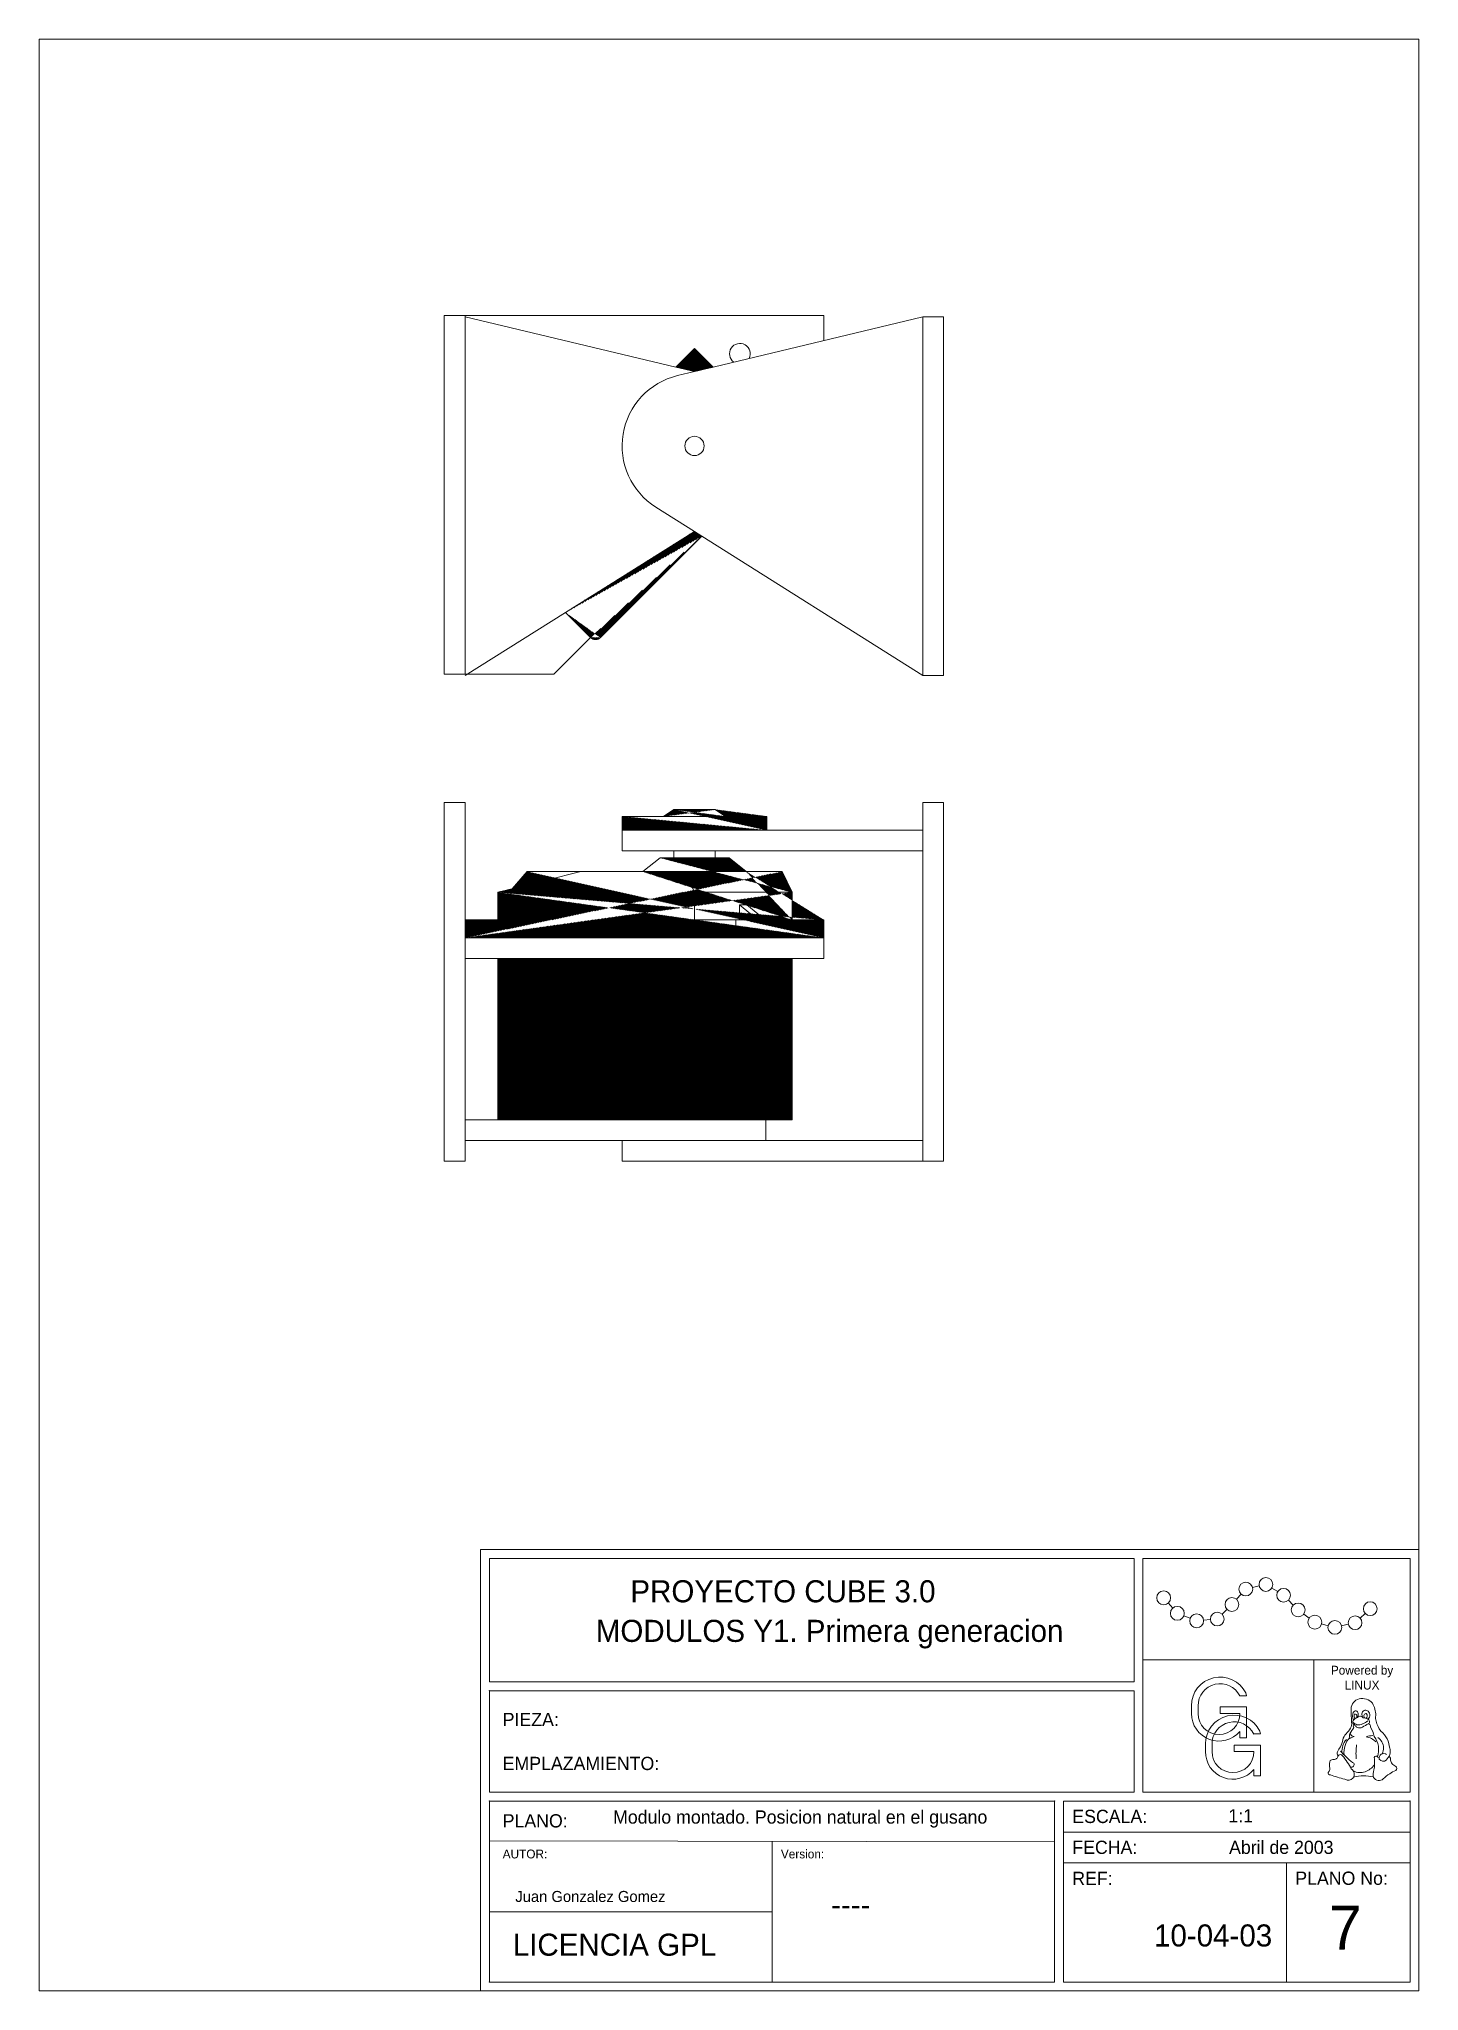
# Model space of a CAD drawing. Header units: millimetres. Extents: x 0 to 200, y 0 to 283.
import ezdxf

# ---------------------------------------------------------------- set-up
doc = ezdxf.new("R2010")
doc.units = ezdxf.units.MM
doc.layers.get('0').update_dxf_attribs({"linetype": 'CONTINUOUS'})
doc.layers.add('tornillos', color=7, linetype='CONTINUOUS')
pattern_1 = [(45, (0, 0), (-0.08838835, 0.08838835), [])]

msp = doc.modelspace()

# ---------------------------------------------------------------- hatches: boundary and pattern name
at = {"layer": 'tornillos', "linetype": 'CONTINUOUS', "lineweight": 0}
h = msp.add_hatch(dxfattribs=at)
h.set_pattern_fill('ANSI31', color=0, scale=0.8, angle=-0.78539816, style=0)
h.set_pattern_definition(pattern_1)
edge = h.paths.add_edge_path()
edge.add_line((92.298295, 235.440431), (94.994199, 234.796633))
edge.add_line((97.69699, 235.445146), (94.994199, 234.796633))
edge.add_line((95, 238.142136), (92.298295, 235.440431))
edge.add_line((97.69699, 235.445146), (95, 238.142136))
h = msp.add_hatch(dxfattribs=at)
h.set_pattern_fill('ANSI31', color=0, scale=0.8, angle=-0.78539816, style=0)
h.set_pattern_definition(pattern_1)
edge = h.paths.add_edge_path()
edge.add_arc((80.645732, 196.91781), 1, 225, 315)
edge.add_line((79.938626, 196.210704), (76.285144, 199.864186))
edge.add_line((81.352839, 196.210703), (96.062306, 210.92017))
edge.add_line((76.285144, 199.864186), (94.987812, 211.597193))
edge.add_line((96.062306, 210.92017), (94.987812, 211.597193))
h = msp.add_hatch(dxfattribs=at)
h.set_pattern_fill('ANSI31', color=0, scale=0.8, style=0)
h.set_pattern_definition(pattern_1)
edge = h.paths.add_edge_path()
edge.add_line((84.5, 168.286822), (105.5, 168.286822))
edge.add_line((92, 171.286822), (90.5, 170.286822))
edge.add_line((98, 171.286822), (99.5, 170.286822))
edge.add_line((92, 171.286822), (98, 171.286822))
edge.add_line((84.5, 168.286822), (84.5, 170.286822))
edge.add_line((105.5, 168.286822), (105.5, 170.286822))
edge.add_line((84.5, 170.286822), (90.5, 170.286822))
edge.add_line((99.5, 170.286822), (105.5, 170.286822))
h = msp.add_hatch(dxfattribs=at)
h.set_pattern_fill('ANSI31', color=0, scale=0.8, style=0)
h.set_pattern_definition(pattern_1)
edge = h.paths.add_edge_path()
edge.add_line((66.503597, 155.286822), (66.503597, 159.286822))
edge.add_line((113.73833, 152.686822), (113.73833, 155.286822))
edge.add_line((66.503597, 159.286822), (68.592639, 159.808178))
edge.add_line((68.592639, 159.808178), (70.746238, 162.286822))
edge.add_line((107.727923, 162.286822), (109.142136, 159.286822))
edge.add_line((90, 164.286822), (87.5, 162.286822))
edge.add_line((90, 164.286822), (100, 164.286822))
edge.add_line((100, 164.286822), (102.5, 162.286822))
edge.add_line((109.142136, 155.286822), (109.142136, 159.286822))
edge.add_line((61.73833, 155.286822), (66.503597, 155.286822))
edge.add_line((61.73833, 152.686822), (95, 152.686822))
edge.add_line((95, 152.686822), (101.010408, 152.686822))
edge.add_line((101.010408, 152.686822), (113.73833, 152.686822))
edge.add_line((70.746238, 162.286822), (78.524412, 162.286822))
edge.add_line((61.73833, 152.686822), (61.73833, 155.286822))
edge.add_line((78.524412, 162.286822), (87.5, 162.286822))
edge.add_line((109.142136, 155.286822), (113.73833, 155.286822))
edge.add_line((102.5, 162.286822), (107.727923, 162.286822))
h = msp.add_hatch(dxfattribs=at)
h.set_pattern_fill('ANSI31', color=0, scale=0.8, style=0)
h.set_pattern_definition(pattern_1)
edge = h.paths.add_edge_path()
edge.add_line((66.503597, 126.286822), (109.142136, 126.286822))
edge.add_line((66.503597, 149.686822), (95, 149.686822))
edge.add_line((95, 149.686822), (113.73833, 149.686822))
edge.add_line((66.503597, 126.286822), (66.503597, 128.286822))
edge.add_line((66.503597, 128.286822), (66.503597, 149.686822))
edge.add_line((109.142136, 126.286822), (109.142136, 128.286822))
edge.add_line((109.142136, 128.286822), (109.142136, 149.686822))

# ---------------------------------------------------------------- linework, layer by layer
at = {"color": 0, "linetype": 'CONTINUOUS', "lineweight": 0}
for p, q in [((0, 283), (0, 0)), ((0, 283), (200, 283)), ((200, 283), (200, 0)), ((58.73833, 190.907402), (58.73833, 242.907402)), ((58.73833, 242.907402), (61.73833, 242.907402)), ((61.73833, 242.907402), (113.73833, 242.907402)), ((61.73833, 190.907402), (61.73833, 242.907402)), ((61.73833, 242.73833), (92.298295, 235.440431)), ((128.092598, 242.73833), (97.69699, 235.445146)), ((113.73833, 239.294138), (113.73833, 242.907402)), ((128.092598, 190.73833), (128.092598, 242.73833)), ((131.092598, 242.73833), (128.092598, 242.73833)), ((131.092598, 190.73833), (131.092598, 242.73833)), ((95, 238.142136), (92.298295, 235.440431)), ((97.69699, 235.445146), (95, 238.142136)), ((92.298295, 235.440431), (94.994199, 234.796633)), ((97.69699, 235.445146), (94.994199, 234.796633)), ((94.994199, 234.796633), (92.550143, 234.210201)), ((94.987812, 211.597193), (89.402557, 215.116384)), ((76.285144, 199.864186), (94.987812, 211.597193)), ((81.352839, 196.210703), (96.062306, 210.92017)), ((96.062306, 210.92017), (94.987812, 211.597193)), ((128.092598, 190.73833), (96.062306, 210.92017)), ((61.73833, 190.73833), (76.285144, 199.864186)), ((79.938626, 196.210704), (76.285144, 199.864186)), ((79.938626, 196.210704), (74.635325, 190.907402)), ((58.73833, 190.907402), (61.73833, 190.907402)), ((61.73833, 190.907402), (74.635325, 190.907402)), ((128.092598, 190.73833), (131.092598, 190.73833)), ((58.73833, 120.286822), (58.73833, 172.286822)), ((58.73833, 172.286822), (61.73833, 172.286822)), ((61.73833, 155.286822), (61.73833, 172.286822)), ((84.5, 168.286822), (84.5, 170.286822)), ((84.5, 170.286822), (90.5, 170.286822)), ((92, 171.286822), (90.5, 170.286822)), ((90.5, 170.286822), (99.5, 170.286822)), ((92, 171.286822), (98, 171.286822)), ((98, 171.286822), (99.5, 170.286822)), ((99.5, 170.286822), (105.5, 170.286822)), ((105.5, 168.286822), (105.5, 170.286822)), ((128.092598, 172.286822), (128.092598, 120.286822)), ((128.092598, 172.286822), (131.092598, 172.286822)), ((131.092598, 172.286822), (131.092598, 120.286822)), ((84.5, 168.286822), (105.5, 168.286822)), ((84.5, 168.286822), (128.092598, 168.286822)), ((84.5, 165.286822), (84.5, 168.286822)), ((128.092598, 165.286822), (128.092598, 168.286822)), ((84.5, 165.286822), (105.5, 165.286822)), ((84.5, 165.286822), (128.092598, 165.286822)), ((90, 164.286822), (87.5, 162.286822)), ((90, 164.286822), (100, 164.286822)), ((91, 165.286822), (99, 165.286822)), ((92, 165.286822), (98, 165.286822)), ((92, 164.286822), (92, 165.286822)), ((98, 164.286822), (98, 165.286822)), ((100, 164.286822), (102.5, 162.286822)), ((68.592639, 159.808178), (70.746238, 162.286822)), ((70.746238, 162.286822), (78.524412, 162.286822)), ((78.524412, 162.286822), (87.5, 162.286822)), ((87.5, 162.286822), (102.5, 162.286822)), ((87.5, 162.286822), (93.585786, 162.286822)), ((95, 159.286822), (93.585786, 162.286822)), ((93.585786, 162.286822), (102.5, 162.286822)), ((102.5, 162.286822), (107.727923, 162.286822)), ((107.727923, 162.286822), (109.142136, 159.286822)), ((61.73833, 156.686822), (61.73833, 159.286822)), ((66.503597, 159.286822), (68.592639, 159.808178)), ((66.503597, 155.286822), (66.503597, 159.286822)), ((95, 159.286822), (109.142136, 159.286822)), ((95, 155.286822), (95, 159.286822)), ((109.142136, 155.286822), (109.142136, 159.286822)), ((61.73833, 155.286822), (61.73833, 156.686822)), ((104.192388, 155.286822), (101.540738, 157.466603)), ((101.540738, 157.466603), (101.540738, 155.286822)), ((101.540738, 157.466603), (102.601398, 157.466603)), ((105.253048, 155.286822), (102.601398, 157.466603)), ((61.73833, 155.286822), (66.503597, 155.286822)), ((61.73833, 152.686822), (61.73833, 155.286822)), ((61.73833, 153.686822), (61.73833, 155.286822)), ((95, 155.286822), (101.010408, 155.286822)), ((101.010408, 155.286822), (101.010408, 152.686822)), ((101.010408, 155.286822), (101.540738, 155.286822)), ((101.540738, 155.286822), (105.253048, 155.286822)), ((105.253048, 155.286822), (109.142136, 155.286822)), ((109.142136, 155.286822), (113.73833, 155.286822)), ((113.73833, 152.686822), (113.73833, 155.286822)), ((61.73833, 152.686822), (95, 152.686822)), ((61.73833, 120.286822), (61.73833, 152.686822)), ((95, 152.686822), (101.010408, 152.686822)), ((101.010408, 152.686822), (113.73833, 152.686822)), ((113.73833, 152.686822), (113.73833, 149.686822)), ((61.73833, 149.686822), (66.503597, 149.686822)), ((66.503597, 149.686822), (95, 149.686822)), ((66.503597, 128.286822), (66.503597, 149.686822)), ((95, 149.686822), (113.73833, 149.686822)), ((95, 149.686822), (95, 128.286822)), ((109.142136, 128.286822), (109.142136, 149.686822)), ((66.503597, 128.286822), (95, 128.286822)), ((66.503597, 126.286822), (66.503597, 128.286822)), ((95, 128.286822), (109.142136, 128.286822)), ((95, 128.286822), (95, 126.286822)), ((109.142136, 126.286822), (109.142136, 128.286822)), ((61.73833, 123.286822), (61.73833, 126.286822)), ((66.503597, 126.286822), (61.73833, 126.286822)), ((66.503597, 126.286822), (109.142136, 126.286822)), ((105.330928, 126.286822), (66.503597, 126.286822)), ((105.330928, 123.286822), (105.330928, 126.286822)), ((105.330928, 123.286822), (61.73833, 123.286822)), ((84.5, 123.286822), (128.092598, 123.286822)), ((84.5, 120.286822), (84.5, 123.286822)), ((128.092598, 120.286822), (128.092598, 123.286822)), ((58.73833, 120.286822), (61.73833, 120.286822)), ((84.5, 120.286822), (128.092598, 120.286822)), ((128.092598, 120.286822), (131.092598, 120.286822)), ((64, 63.999992), (200, 63.999992)), ((64, 0), (64, 63.999992)), ((65.28, 62.719992), (158.719992, 62.719992)), ((65.28, 44.8), (65.28, 62.719992)), ((158.719992, 62.719992), (158.719992, 44.8)), ((198.719992, 62.719992), (159.999992, 62.719992)), ((159.999992, 62.719992), (159.999992, 28.8)), ((198.719992, 62.719992), (198.719992, 28.8)), ((200, 63.999992), (200, 0)), ((173.564286, 56.781127), (174.23272, 57.524899)), ((175.87583, 58.492288), (176.850507, 58.715905)), ((178.678211, 58.417655), (179.531237, 57.895788)), ((181.08802, 56.663479), (181.791777, 55.953038)), ((163.661035, 56.249645), (164.32207, 55.49929)), ((165.91611, 54.389072), (166.849115, 54.029209)), ((168.778656, 53.752511), (169.775192, 53.835677)), ((171.479769, 54.625014), (172.187811, 55.331184)), ((183.301693, 54.650898), (184.107853, 54.0592)), ((191.473901, 54.070488), (192.210067, 54.747288)), ((185.881587, 53.214917), (186.849162, 52.962333)), ((188.790402, 52.937728), (189.764068, 53.165708)), ((159.999992, 47.9874), (198.719992, 47.9874)), ((184.75208, 47.9874), (184.75208, 28.799992)), ((184.75208, 47.9874), (198.719992, 47.9874)), ((65.279992, 43.52), (65.279992, 28.8)), ((158.719992, 44.8), (65.28, 44.8)), ((65.28, 43.52), (158.719992, 43.52)), ((158.719992, 43.52), (158.719992, 28.8)), ((174.060613, 42.785907), (175.020621, 42.785907)), ((174.901433, 43.206315), (175.020621, 42.785907)), ((167.020621, 41.345911), (167.020621, 40.225907)), ((167.980621, 41.345911), (167.980621, 40.225907)), ((171.180621, 40.225907), (171.180621, 41.185907)), ((171.180621, 41.185907), (175.020621, 41.185907)), ((174.060613, 40.225907), (171.180621, 40.225907)), ((175.020621, 41.185907), (175.020621, 40.225907)), ((175.020621, 36.705907), (175.020621, 40.225907)), ((174.060625, 37.626215), (174.060613, 36.705907)), ((176.085297, 37.259415), (177.045305, 37.259415)), ((176.926117, 37.679827), (177.045305, 37.259415)), ((169.045305, 35.819419), (169.045305, 34.699419)), ((170.005305, 35.819419), (170.005305, 34.699419)), ((173.205305, 34.699419), (173.205305, 35.659415)), ((173.205305, 35.659415), (177.045305, 35.659415)), ((176.085297, 34.699419), (173.205305, 34.699419)), ((174.060613, 36.705907), (175.020621, 36.705907)), ((177.045305, 35.659415), (177.045305, 34.699419)), ((177.045305, 31.179419), (177.045305, 34.699419)), ((176.085309, 32.099723), (176.085297, 31.179419)), ((176.085297, 31.179419), (177.045305, 31.179419)), ((65.279992, 28.8), (158.719992, 28.8)), ((198.719992, 28.799992), (159.999992, 28.799992)), ((65.28, 27.52), (147.199992, 27.52)), ((65.28, 27.52), (65.28, 1.28)), ((147.2, 27.52), (147.2, 1.28)), ((148.479992, 27.52), (148.479992, 1.28)), ((198.719992, 27.52), (148.479992, 27.52)), ((198.719992, 1.28), (198.719992, 27.52)), ((148.479992, 23.04), (198.719992, 23.04)), ((65.28, 21.76), (147.2, 21.612568)), ((106.24, 21.68628), (106.24, 1.28)), ((148.479992, 18.56), (198.719992, 18.56)), ((180.799984, 18.56), (180.799984, 1.28)), ((65.28, 11.48314), (106.24, 11.48314)), ((0, 0), (184.426151, 0)), ((200, 0), (64, 0)), ((65.28, 1.28), (147.199992, 1.28)), ((148.479992, 1.28), (198.719992, 1.28))]:
    msp.add_line(p, q, dxfattribs=at)
for centre, radius in [((95, 224), 1.4), ((177.825184, 58.939523), 1), ((163, 57), 1), ((172.895853, 56.037355), 1), ((174.901153, 58.26867), 1), ((180.384264, 57.37392), 1), ((164.983105, 54.748935), 1), ((167.78212, 53.669345), 1), ((170.771728, 53.918843), 1), ((182.495534, 55.242597), 1), ((184.914012, 53.467501), 1), ((190.737734, 53.393687), 1), ((192.946234, 55.424089), 1), ((187.816737, 52.709748), 1)]:
    msp.add_circle(centre, radius, dxfattribs=at)
for centre, radius, start, end in [((95, 236.727922), 1, 45, 135), ((101.576093, 237.364318), 1.5, 333.644472, 233.340714), ((95, 224), 10.5, 103.492593, 237.785544), ((80.645732, 196.91781), 1, 225, 315), ((171.180621, 41.345911), 4.16, 26.565052, 180), ((171.180621, 41.345911), 3.2, 26.565052, 180), ((171.020621, 40.225907), 4, 180, 319.464203), ((171.020621, 40.225907), 3.040004, 180, 0), ((173.205305, 35.819419), 4.16, 26.565052, 180), ((779.1766, 63.96552), 589.47124, 182.241974, 182.432632), ((191.727416, 40.827368), 1.572752, 105.141426, 177.151825), ((191.628856, 39.888184), 1.255, 156.653992, 208.87178), ((190.818832, 40.218848), 0.380648, 7.042039, 154.03331), ((191.076608, 39.86552), 0.481664, 150.122559, 232.263321), ((191.586608, 38.39552), 1.354176, 110.308441, 135.823502), ((190.763016, 40.04568), 0.12, 63.315994, 150.122559), ((190.659768, 39.840256), 0.349912, 344.291351, 63.315994), ((190.2794, 39.865488), 0.727176, 337.953156, 350.503693), ((190.376608, 40.12552), 0.831864, 324.260376, 9.688787), ((191.476608, 39.34552), 0.481664, 30.362411, 138.366455), ((191.787784, 40.46724), 1.936472, 39.750774, 104.082336), ((192.282656, 40.138544), 0.567008, 70.849289, 190.29921), ((192.742456, 40.21428), 1.032968, 188.835068, 217.230103), ((192.376608, 39.86552), 0.360552, 103.180428, 235.625168), ((192.136608, 39.90552), 0.388328, 291.832794, 46.369446), ((192.32176, 40.099736), 0.12, 46.369446, 103.180428), ((192.105, 39.989392), 0.77536, 311.96637, 62.028458), ((189.918544, 39.844224), 3.8394, 1.511741, 28.998495), ((195.194112, 39.593016), 1.480088, 166.221954, 199.230667), ((173.205305, 35.819419), 3.2, 26.565052, 180), ((190.85328, 35.898848), 1.968432, 136.02916, 164.481079), ((185.836608, 40.672184), 4.956344, 316.580536, 328.811554), ((192.656608, 31.78552), 5.51888, 111.917084, 121.21302), ((190.356608, 37.00552), 0.444072, 144.162354, 215.837646), ((194.19756, 35.338848), 4.621696, 141.980042, 155.362579), ((189.211608, 38.70552), 1.05272, 325.253204, 13.178191), ((190.55556, 37.421304), 0.517424, 202.234314, 274.55069), ((190.789944, 38.984568), 0.395264, 116.205345, 233.820374), ((191.751152, 40.230976), 1.810208, 225.244156, 244.809341), ((190.876608, 38.42552), 0.4, 143.130096, 216.869904), ((188.776608, 36.64552), 2.69236, 38.746292, 48.61388), ((191.188416, 38.580944), 0.4, 218.746292, 251.565079), ((191.031752, 38.701504), 0.12, 244.809341, 261.619019), ((191.196608, 39.82052), 1.251088, 261.619019, 300.32196), ((191.416608, 39.26552), 1.121608, 251.565079, 291.991119), ((191.888816, 38.636992), 0.12, 110.92012, 120.32196), ((194.236272, 35.288488), 3.792696, 114.49633, 129.250107), ((190.58804, 42.0398), 3.52296, 290.920135, 304.759796), ((191.923664, 38.125112), 1.464208, 62.638962, 91.23098), ((193.420608, 33.44152), 3.585512, 91.662132, 107.262512), ((191.785576, 34.144136), 2.780648, 44.859322, 78.149399), ((192.442328, 39.062664), 0.394296, 308.966309, 66.964958), ((192.614816, 38.849392), 0.12, 294.032593, 308.966309), ((192.696608, 38.42552), 0.28636, 335.224854, 77.905243), ((189.514384, 36.116632), 4.079232, 11.150778, 32.452042), ((190.9064, 34.959984), 3.255504, 341.889526, 36.699142), ((197.97332, 40.197296), 4.317048, 194.64917, 215.906265), ((192.360608, 34.98952), 3.411512, 27.135887, 51.665436), ((173.045305, 34.699419), 4, 180, 319.464203), ((173.045305, 34.699419), 3.040004, 180, 0), ((187.745184, 34.068376), 0.49144, 261.565582, 359.666901), ((188.629944, 34.46552), 0.477264, 155.224854, 224.077087), ((190.846608, 33.54052), 2.878912, 140.143463, 156.997406), ((188.59012, 33.855904), 0.410976, 37.398586, 149.334335), ((197.493912, 42.352936), 11.649792, 220.509583, 232.218262), ((185.116608, 37.037824), 3.888512, 334.85437, 350.940155), ((191.384432, 34.776824), 2.54784, 138.486633, 185.200317), ((181.636608, 27.86552), 9.588328, 26.778839, 40.601295), ((192.126608, 34.63552), 2.998168, 135.270264, 187.859848), ((199.633448, 34.514992), 8.758136, 172.187378, 185.56601), ((193.776608, 33.80552), 0.260768, 57.528809, 212.471191), ((194.330512, 34.389872), 0.551432, 221.3573, 258.974304), ((192.976608, 35.16552), 1.902632, 3.012788, 56.142891), ((194.889632, 33.746008), 0.672456, 50.583836, 193.807632), ((191.311608, 35.613016), 3.581896, 339.926117, 354.432648), ((194.147664, 34.744072), 1.679432, 310.421143, 16.658829), ((190.736608, 34.56552), 5.0632, 7.489953, 23.020285), ((195.406608, 33.59552), 0.487648, 344.538788, 58.775948), ((187.110896, 31.62552), 0.283704, 166.12233, 279.272614), ((186.266176, 32.277688), 0.815656, 314.263245, 19.168976), ((189.056608, 32.80552), 2.036664, 162.276764, 187.334381), ((187.7724, 32.163416), 1.422312, 94.003441, 117.456375), ((192.744304, 45.80552), 15.502064, 248.872269, 256.922272), ((190.213824, 33.942784), 1.48084, 263.500458, 273.980042), ((189.740416, 31.420752), 0.890488, 321.426331, 59.183372), ((190.2644, 32.809768), 0.348184, 278.624359, 74.6427), ((191.476984, 33.883256), 2.217736, 243.687195, 288.934387), ((191.996608, 25.00052), 6.18552, 76.918594, 103.712036), ((191.265496, 34.476632), 2.84764, 289.085358, 323.568298), ((194.947312, 31.45228), 1.593432, 157.365326, 198.543854), ((187.916608, 33.14552), 5.66392, 349.007477, 5.267697), ((194.798072, 34.037712), 0.72092, 218.847504, 307.466949), ((197.681608, 28.058016), 3.913656, 119.463425, 136.630661), ((198.21292, 28.313296), 3.99624, 113.231583, 127.926872), ((196.809112, 33.58052), 0.939568, 187.030472, 222.519806), ((198.026608, 34.89052), 2.726008, 225.520187, 239.342636), ((196.491608, 32.26552), 0.31532, 297.377716, 62.622295), ((189.7728, 31.393136), 0.847952, 234.185532, 321.521088), ((194.219416, 31.425168), 0.918072, 211.49704, 312.242767)]:
    msp.add_arc(centre, radius, start, end, dxfattribs=at)
for p in [(65.28, 43.52), (65.28, 27.52), (147.199992, 27.52), (198.719992, 27.52), (65.28, 1.28), (198.719992, 1.28)]:
    msp.add_point(p, dxfattribs=at)
at = {"layer": 'tornillos', "color": 0, "linetype": 'CONTINUOUS', "lineweight": 0}
for p, q in [((84.8, 165.286822), (90.2, 165.286822)), ((99.8, 165.286822), (105.2, 165.286822)), ((78.524412, 162.286822), (68.592639, 159.808178)), ((68.592639, 159.808178), (66.503597, 159.286822))]:
    msp.add_line(p, q, dxfattribs=at)

# ---------------------------------------------------------------- texts
at = {"color": 0, "linetype": 'CONTINUOUS', "lineweight": 0, "width": 100}
for s, insert, char_height, attachment_point in [('PROYECTO\\~CUBE\\~3.0', (85.70666, 56.302818), 3.2, 7), ('MODULOS\\~Y1.\\~Primera\\~generacion', (80.691522, 49.643391), 3.2, 7), ('Powered\\~by', (191.755656, 45.47916), 1.28, 8), ('LINUX', (191.755656, 43.68716), 1.28, 8), ('PIEZA:', (67.2, 38.4), 1.92, 7), ('EMPLAZAMIENTO:', (67.2, 32), 1.92, 7), ('PLANO:', (67.2, 23.68), 1.92, 7), ('Modulo\\~montado.\\~Posicion\\~natural\\~en\\~el\\~gusano', (83.2, 23.68), 1.92, 7), ('ESCALA:', (149.76, 24.32), 1.92, 7), ('1:1', (172.38008, 24.435942), 1.92, 7), ('AUTOR:', (67.2, 19.2), 1.28, 7), ('Version:', (107.52, 19.2), 1.28, 7), ('FECHA:', (149.76, 19.84), 1.92, 7), ('Abril\\~de\\~2003', (172.479992, 19.84), 1.92, 7), ('REF:', (149.76, 15.36), 1.92, 7), ('PLANO\\~No:', (182.079992, 15.36), 1.92, 7), ('Juan\\~Gonzalez\\~Gomez', (69.030678, 12.877751), 1.6, 7), ('----', (114.790072, 10.915985), 3.2, 7), ('7', (186.944109, 5.985221), 6.4, 7), ('10-04-03', (161.599992, 6.4), 3.2, 7), ('LICENCIA\\~GPL', (68.656905, 5.064487), 3.2, 7)]:
    msp.add_mtext(s, dxfattribs=dict(at, insert=insert, char_height=char_height, attachment_point=attachment_point))

doc.saveas('drawing.dxf')
